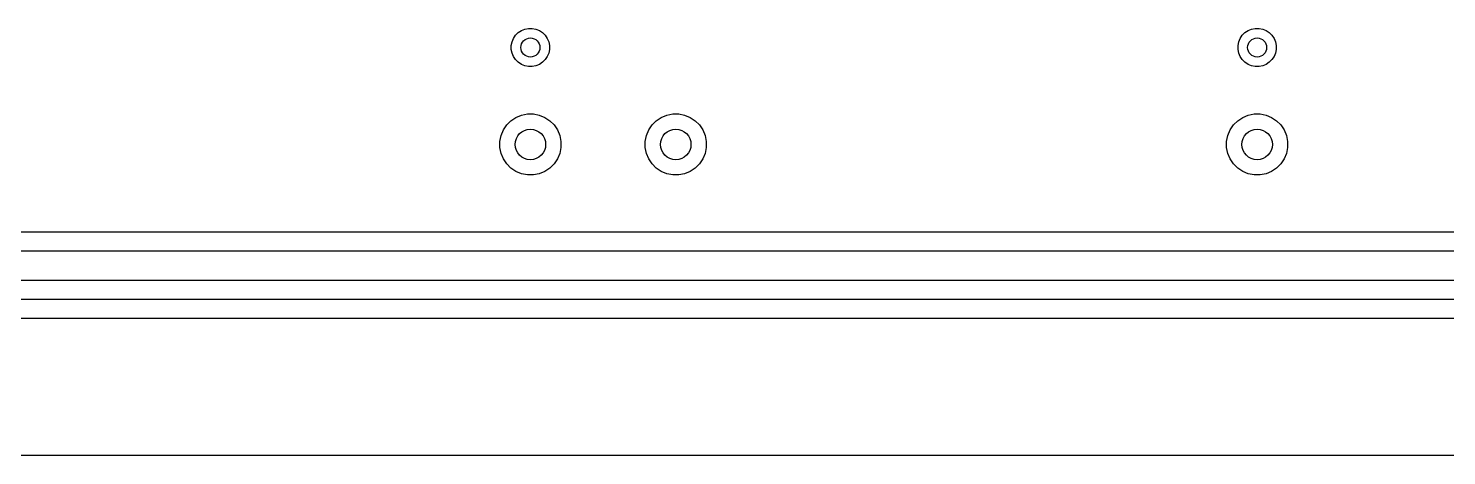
# Model space of a CAD drawing. Extents: x 4.56 to 8.94, y -5.14 to -1.89.
# Drawn here: x 5.316 to 6.048, y -3.085 to -2.865 of the extents above; entities that cross this region are included whole.
import ezdxf

# ---------------------------------------------------------------- set-up
doc = ezdxf.new("R2010")
doc.units = 0
doc.header["$MEASUREMENT"] = 0
doc.layers.add('BLACK', color=7, linetype='CONTINUOUS')

msp = doc.modelspace()

# ---------------------------------------------------------------- linework, layer by layer
at = {"layer": 'BLACK', "linetype": 'CONTINUOUS'}
for p, q in [((5.56628, -2.87034), (5.56735, -2.86873)), ((5.56735, -2.86873), (5.56873, -2.86735)), ((5.56873, -2.86735), (5.57034, -2.86628)), ((5.57034, -2.86628), (5.57213, -2.86554)), ((5.57213, -2.86554), (5.57403, -2.86516)), ((5.57403, -2.86516), (5.57597, -2.86516)), ((5.57597, -2.86516), (5.57787, -2.86554)), ((5.57787, -2.86554), (5.57966, -2.86628)), ((5.57966, -2.86628), (5.58127, -2.86735)), ((5.58127, -2.86735), (5.58265, -2.86873)), ((5.58265, -2.86873), (5.58372, -2.87034)), ((5.94128, -2.87034), (5.94235, -2.86873)), ((5.94235, -2.86873), (5.94373, -2.86735)), ((5.94373, -2.86735), (5.94534, -2.86628)), ((5.94534, -2.86628), (5.94713, -2.86554)), ((5.94713, -2.86554), (5.94903, -2.86516)), ((5.94903, -2.86516), (5.95097, -2.86516)), ((5.95097, -2.86516), (5.95287, -2.86554)), ((5.95287, -2.86554), (5.95466, -2.86628)), ((5.95466, -2.86628), (5.95627, -2.86735)), ((5.95627, -2.86735), (5.95765, -2.86873)), ((5.95765, -2.86873), (5.95872, -2.87034)), ((5.56516, -2.87403), (5.56554, -2.87213)), ((5.56516, -2.87597), (5.56516, -2.87403)), ((5.56554, -2.87787), (5.56516, -2.87597)), ((5.56554, -2.87213), (5.56628, -2.87034)), ((5.58372, -2.87034), (5.58446, -2.87213)), ((5.58446, -2.87213), (5.58484, -2.87403)), ((5.58484, -2.87597), (5.58446, -2.87787)), ((5.58484, -2.87403), (5.58484, -2.87597)), ((5.94016, -2.87403), (5.94054, -2.87213)), ((5.94016, -2.87597), (5.94016, -2.87403)), ((5.94054, -2.87787), (5.94016, -2.87597)), ((5.94054, -2.87213), (5.94128, -2.87034)), ((5.95872, -2.87034), (5.95946, -2.87213)), ((5.95946, -2.87213), (5.95984, -2.87403)), ((5.95984, -2.87597), (5.95946, -2.87787)), ((5.95984, -2.87403), (5.95984, -2.87597)), ((5.56628, -2.87966), (5.56554, -2.87787)), ((5.56735, -2.88127), (5.56628, -2.87966)), ((5.56873, -2.88265), (5.56735, -2.88127)), ((5.57034, -2.88372), (5.56873, -2.88265)), ((5.58127, -2.88265), (5.57966, -2.88372)), ((5.58265, -2.88127), (5.58127, -2.88265)), ((5.58372, -2.87966), (5.58265, -2.88127)), ((5.58446, -2.87787), (5.58372, -2.87966)), ((5.94128, -2.87966), (5.94054, -2.87787)), ((5.94235, -2.88127), (5.94128, -2.87966)), ((5.94373, -2.88265), (5.94235, -2.88127)), ((5.94534, -2.88372), (5.94373, -2.88265)), ((5.95627, -2.88265), (5.95466, -2.88372)), ((5.95765, -2.88127), (5.95627, -2.88265)), ((5.95872, -2.87966), (5.95765, -2.88127)), ((5.95946, -2.87787), (5.95872, -2.87966)), ((5.57213, -2.88446), (5.57034, -2.88372)), ((5.57403, -2.88484), (5.57213, -2.88446)), ((5.57597, -2.88484), (5.57403, -2.88484)), ((5.57787, -2.88446), (5.57597, -2.88484)), ((5.57966, -2.88372), (5.57787, -2.88446)), ((5.94713, -2.88446), (5.94534, -2.88372)), ((5.94903, -2.88484), (5.94713, -2.88446)), ((5.95097, -2.88484), (5.94903, -2.88484)), ((5.95287, -2.88446), (5.95097, -2.88484)), ((5.95466, -2.88372), (5.95287, -2.88446)), ((5.56496, -2.91277), (5.56754, -2.91104)), ((5.56754, -2.91104), (5.57041, -2.90986)), ((5.57041, -2.90986), (5.57345, -2.90925)), ((5.57345, -2.90925), (5.57655, -2.90925)), ((5.57655, -2.90925), (5.57959, -2.90986)), ((5.57959, -2.90986), (5.58246, -2.91104)), ((5.58246, -2.91104), (5.58504, -2.91277)), ((5.63996, -2.91277), (5.64254, -2.91104)), ((5.64254, -2.91104), (5.64541, -2.90986)), ((5.64541, -2.90986), (5.64845, -2.90925)), ((5.64845, -2.90925), (5.65155, -2.90925)), ((5.65155, -2.90925), (5.65459, -2.90986)), ((5.65459, -2.90986), (5.65746, -2.91104)), ((5.65746, -2.91104), (5.66004, -2.91277)), ((5.93996, -2.91277), (5.94254, -2.91104)), ((5.94254, -2.91104), (5.94541, -2.90986)), ((5.94541, -2.90986), (5.94845, -2.90925)), ((5.94845, -2.90925), (5.95155, -2.90925)), ((5.95155, -2.90925), (5.95459, -2.90986)), ((5.95459, -2.90986), (5.95746, -2.91104)), ((5.95746, -2.91104), (5.96004, -2.91277)), ((5.55986, -2.92041), (5.56104, -2.91754)), ((5.56104, -2.91754), (5.56277, -2.91496)), ((5.56277, -2.91496), (5.56496, -2.91277)), ((5.58504, -2.91277), (5.58723, -2.91496)), ((5.58723, -2.91496), (5.58896, -2.91754)), ((5.58896, -2.91754), (5.59014, -2.92041)), ((5.63486, -2.92041), (5.63604, -2.91754)), ((5.63604, -2.91754), (5.63777, -2.91496)), ((5.63777, -2.91496), (5.63996, -2.91277)), ((5.66004, -2.91277), (5.66223, -2.91496)), ((5.66223, -2.91496), (5.66396, -2.91754)), ((5.66396, -2.91754), (5.66514, -2.92041)), ((5.93486, -2.92041), (5.93604, -2.91754)), ((5.93604, -2.91754), (5.93777, -2.91496)), ((5.93777, -2.91496), (5.93996, -2.91277)), ((5.96004, -2.91277), (5.96223, -2.91496)), ((5.96223, -2.91496), (5.96396, -2.91754)), ((5.96396, -2.91754), (5.96514, -2.92041)), ((5.55925, -2.92345), (5.55986, -2.92041)), ((5.55925, -2.92655), (5.55925, -2.92345)), ((5.55986, -2.92959), (5.55925, -2.92655)), ((5.59014, -2.92041), (5.59075, -2.92345)), ((5.59075, -2.92655), (5.59014, -2.92959)), ((5.59075, -2.92345), (5.59075, -2.92655)), ((5.63425, -2.92345), (5.63486, -2.92041)), ((5.63425, -2.92655), (5.63425, -2.92345)), ((5.63486, -2.92959), (5.63425, -2.92655)), ((5.66514, -2.92041), (5.66575, -2.92345)), ((5.66575, -2.92655), (5.66514, -2.92959)), ((5.66575, -2.92345), (5.66575, -2.92655)), ((5.93425, -2.92345), (5.93486, -2.92041)), ((5.93425, -2.92655), (5.93425, -2.92345)), ((5.93486, -2.92959), (5.93425, -2.92655)), ((5.96514, -2.92041), (5.96575, -2.92345)), ((5.96575, -2.92655), (5.96514, -2.92959)), ((5.96575, -2.92345), (5.96575, -2.92655)), ((5.56104, -2.93246), (5.55986, -2.92959)), ((5.56277, -2.93504), (5.56104, -2.93246)), ((5.58896, -2.93246), (5.58723, -2.93504)), ((5.59014, -2.92959), (5.58896, -2.93246)), ((5.63604, -2.93246), (5.63486, -2.92959)), ((5.63777, -2.93504), (5.63604, -2.93246)), ((5.66396, -2.93246), (5.66223, -2.93504)), ((5.66514, -2.92959), (5.66396, -2.93246)), ((5.93604, -2.93246), (5.93486, -2.92959)), ((5.93777, -2.93504), (5.93604, -2.93246)), ((5.96396, -2.93246), (5.96223, -2.93504)), ((5.96514, -2.92959), (5.96396, -2.93246)), ((5.56496, -2.93723), (5.56277, -2.93504)), ((5.56754, -2.93896), (5.56496, -2.93723)), ((5.57041, -2.94014), (5.56754, -2.93896)), ((5.57345, -2.94075), (5.57041, -2.94014)), ((5.57655, -2.94075), (5.57345, -2.94075)), ((5.57959, -2.94014), (5.57655, -2.94075)), ((5.58246, -2.93896), (5.57959, -2.94014)), ((5.58504, -2.93723), (5.58246, -2.93896)), ((5.58723, -2.93504), (5.58504, -2.93723)), ((5.63996, -2.93723), (5.63777, -2.93504)), ((5.64254, -2.93896), (5.63996, -2.93723)), ((5.64541, -2.94014), (5.64254, -2.93896)), ((5.64845, -2.94075), (5.64541, -2.94014)), ((5.65155, -2.94075), (5.64845, -2.94075)), ((5.65459, -2.94014), (5.65155, -2.94075)), ((5.65746, -2.93896), (5.65459, -2.94014)), ((5.66004, -2.93723), (5.65746, -2.93896)), ((5.66223, -2.93504), (5.66004, -2.93723)), ((5.93996, -2.93723), (5.93777, -2.93504)), ((5.94254, -2.93896), (5.93996, -2.93723)), ((5.94541, -2.94014), (5.94254, -2.93896)), ((5.94845, -2.94075), (5.94541, -2.94014)), ((5.95155, -2.94075), (5.94845, -2.94075)), ((5.95459, -2.94014), (5.95155, -2.94075)), ((5.95746, -2.93896), (5.95459, -2.94014)), ((5.96004, -2.93723), (5.95746, -2.93896)), ((5.96223, -2.93504), (5.96004, -2.93723)), ((4.86275, -2.97), (6.49793, -2.97)), ((6.49975, -2.98), (4.86457, -2.98)), ((4.87525, -2.995), (6.52293, -2.995)), ((6.52475, -3.005), (4.87707, -3.005)), ((4.90174, -3.01457), (6.53532, -3.01457)), ((6.54826, -3.08543), (4.91468, -3.08543))]:
    msp.add_line(p, q, dxfattribs=at)
at = {"layer": 'BLACK'}
for centre, radius in [((5.575, -2.875), 0.00492), ((5.95, -2.875), 0.00492), ((5.575, -2.925), 0.00787), ((5.65, -2.925), 0.00787), ((5.95, -2.925), 0.00787)]:
    msp.add_circle(centre, radius, dxfattribs=at)

doc.saveas('drawing.dxf')
